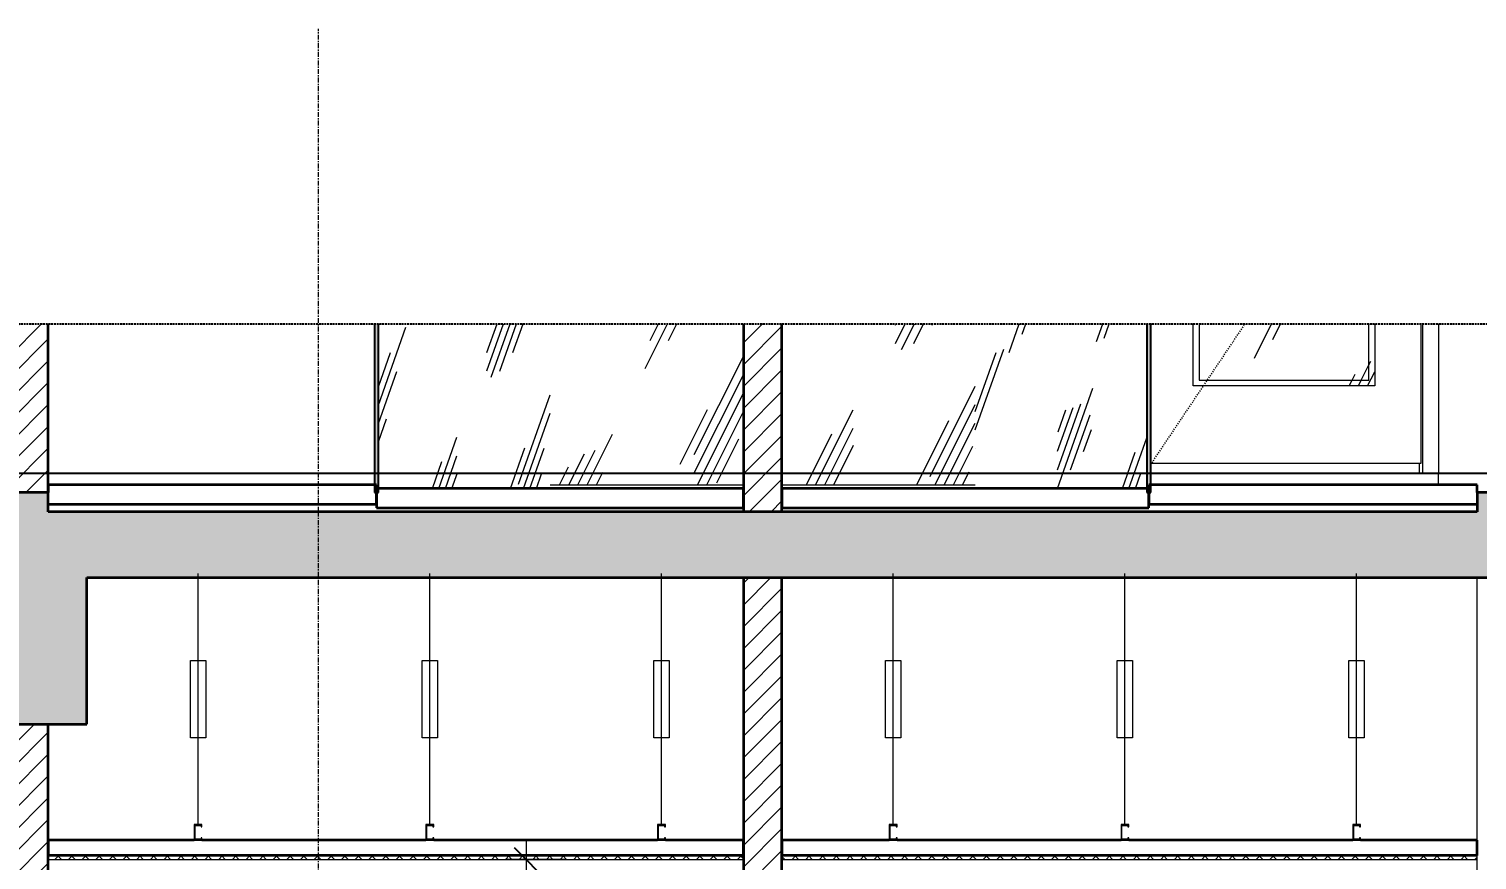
# Model space of a CAD drawing. Header units: millimetres. Extents: x 31499 to 223976, y 3719 to 80291.
# Drawn here: x 64151 to 67901, y 7998 to 10150 of the extents above; entities that cross this region are included whole.
import ezdxf

# ---------------------------------------------------------------- set-up
doc = ezdxf.new("R2010")
doc.units = ezdxf.units.MM
for name, pattern in [('Centre', [31.75, 6.35, -4.7625, 15.875, -4.7625]), ('Dash', [6, 3, -3]), ('Grid Line', [22.225, 12.7, -3.175, 3.175, -3.175]), ('Hidden', [7.14375, 4.7625, -2.38125])]:
    doc.linetypes.add(name, pattern=pattern)
for name, color, linetype, lineweight in [('0-5', 170, 'Continuous', 5), ('A-ANNO-DIMS', 211, 'Continuous', 9), ('A-ANNO-DIMS-50', 211, 'Continuous', 9), ('A-CLNG-1', 250, 'Continuous', 35), ('A-CLNG-FNSH-1', 7, 'Continuous', 18), ('A-CLNG-PATT-4', 9, 'Continuous', 18), ('A-DETL-GENF', 92, 'Continuous', 18), ('A-DETL-GENF-4', 92, 'Hidden', 25), ('A-DETL-GENF-5', 9, 'Continuous', 18), ('A-DETL-GENF-HDLN-1', 7, 'Dash', 18), ('A-DETL-GENF-HDLN-2', 1, 'Continuous', 18), ('A-DETL-MEDM', 33, 'Continuous', 35), ('A-DOOR', 31, 'Continuous', 18), ('A-DOOR-1', 7, 'Continuous', 18), ('A-FLOR-3', 7, 'Continuous', 18), ('A-FLOR-FNSH-1', 250, 'Continuous', 35), ('A-FLOR-LEVL-2', 51, 'Centre', 9), ('A-GLAZ-CURT', 52, 'Continuous', 18), ('A-GLAZ-CURT-1', 90, 'Continuous', 25), ('A-WALL-5', 250, 'Continuous', 35), ('A-WALL-6', 7, 'Continuous', 18), ('A-WALL-PATT-1', 9, 'Continuous', 18), ('M-EQPM', 50, 'Continuous', 18), ('M-EQPM-1', 50, 'Continuous', 25), ('S-GRID-1', 1, 'Grid Line', 9)]:
    doc.layers.add(name, color=color, linetype=linetype, lineweight=lineweight)
doc.styles.add('UTM Avo', font='', dxfattribs={"width": 0.9, "height": 125})
doc.styles.get('UTM Avo').set_extended_font_data('UTM Avo')
doc.dimstyles.new('1_Dim_chi_tiet_2_5', dxfattribs={"dimscale": 304.8, "dimtxt": 124.912619, "dimasz": 0.19685, "dimexe": 0.164042, "dimexo": 0.0625, "dimgap": 0.016404, "dimtad": 1, "dimdec": 0, "dimrnd": 5, "dimzin": 0, "dimdsep": 46, "dimtxsty": 'UTM Avo', "dimblk1": 'OBLIQUE', "dimblk2": 'OBLIQUE', "dimsah": 1, "dimcen": 0.09, "dimdle": 0.164042, "dimazin": 0, "dimtfac": 1, "dimtdec": 4, "dimtix": 1, "dimtmove": 0, "dimatfit": 3, "dimfxl": 0.328084, "dimfxlon": 1, "dimtvp": 1, "dimtolj": 1, "dimtzin": 0, "dimarcsym": 2})
pattern_1 = [(45, (37692.334, 15875), (-28.28427, 28.28427), [])]
pattern_2 = [(45, (37692.334, 15875), (-17.67767, 17.67767), []), (135, (37692.334, 15875), (-17.67767, -17.67767), [])]
pattern_3 = [(63.435, (37755.83, 15906.75), (-255.583, 766.747), [317.5, -190.5, 317.5, -190.5, -403.903]), (63.435, (37755.83, 15906.75), (-255.583, 766.747), [-1016, 127, -276.903]), (63.435, (37739.96, 15922.6), (-255.583, 766.747), [254, -317.5, 190.5, -190.5, -467.403]), (63.435, (37739.96, 15922.6), (-255.583, 766.747), [-952.5, 222.25, -245.153]), (63.435, (37739.96, 15970.25), (-255.583, 766.747), [190.5, -381, 127, -190.5, -530.903]), (63.435, (37739.96, 15970.25), (-255.583, 766.747), [-889, 285.75, -245.153]), (63.435, (37787.6, 15922.6), (-255.583, 766.747), [190.5, -381, 158.75, -689.653]), (63.435, (37835.2, 15970.25), (-255.583, 766.747), [95.25, -476.25, 63.5, -784.903]), (63.435, (37755.83, 16049.6), (-255.583, 766.747), [63.5, -476.25, 63.5, -254, -562.653]), (63.435, (37755.83, 16049.6), (-255.583, 766.747), [-857.25, 158.75, -403.903]), (63.435, (38041.6, 16002), (-255.583, 766.747), [317.5, -476.25, 381, -251.503]), (63.435, (38041.6, 15954.4), (-255.583, 766.747), [444.5, -317.5, 476.25, -188.003]), (63.435, (38073.33, 15970.25), (-255.583, 766.747), [508, -254, 381, -276.903]), (63.435, (38120.96, 16017.9), (-255.583, 766.747), [317.5, -444.5, 254, -403.903]), (63.435, (38073.33, 16113.1), (-255.583, 766.747), [158.75, -635, 190.5, -435.653]), (63.435, (38168.6, 16065.5), (-255.583, 766.747), [127, -635, 127, -530.903])]

# ---------------------------------------------------------------- blocks, each defined once
blk = doc.blocks.new('NCV_TKTC_TANG 2_rvt-3-TKCS_CĂN HỘ LOẠI 2A - MẶT CẮT 2')
at = {"layer": 'A-CLNG-PATT-4'}
h = blk.add_hatch(dxfattribs=at)
h.set_pattern_fill('FP_11', color=256, style=0, pattern_type=2)
h.set_pattern_definition(pattern_2)
h.paths.add_polyline_path([(39691.5, 8000), (39952.6, 8000), (39952.6, 8010), (38152.6, 8010), (38152.6, 8000), (39453.8, 8000)])
h = blk.add_hatch(dxfattribs=at)
h.set_pattern_fill('FP_11', color=256, style=0, pattern_type=2)
h.set_pattern_definition(pattern_2)
h.paths.add_polyline_path([(40768.9, 8000), (41852.6, 8000), (41852.6, 8010), (40052.6, 8010), (40052.6, 8000), (40360.7, 8000)])
at = {"layer": 'A-WALL-PATT-1'}
h = blk.add_hatch(dxfattribs=at)
h.set_pattern_fill('FP_8', color=256, style=0, pattern_type=2)
h.set_pattern_definition(pattern_1)
h.paths.add_polyline_path([(39952.6, 5500), (40052.6, 5500), (40052.6, 8730), (39952.6, 8730), (39952.6, 5550)])
h = blk.add_hatch(dxfattribs=at)
h.set_pattern_fill('FP_8', color=256, style=0, pattern_type=2)
h.set_pattern_definition(pattern_1)
h.paths.add_polyline_path([(38052.6, 5550), (38152.6, 5550), (38152.6, 8350), (38052.6, 8350), (38052.6, 6096.2)])
at = {"layer": 'A-CLNG-1'}
for p, q in [((38530.6, 8050), (38152.6, 8050)), ((38152.6, 8050), (38152.6, 8010)), ((39130.6, 8050), (38550.6, 8050)), ((39730.6, 8050), (39150.6, 8050)), ((39952.6, 8050), (39750.6, 8050)), ((39952.6, 8010), (39952.6, 8050)), ((40330.6, 8050), (40052.6, 8050)), ((40052.6, 8050), (40052.6, 8010)), ((40930.6, 8050), (40350.6, 8050)), ((41530.6, 8050), (40950.6, 8050)), ((41852.6, 8050), (41550.6, 8050)), ((41852.6, 8010), (41852.6, 8050)), ((39952.6, 8010), (38152.6, 8010)), ((41852.6, 8010), (40052.6, 8010))]:
    blk.add_line(p, q, dxfattribs=at)
at = {"layer": 'A-CLNG-FNSH-1'}
for p, q in [((38152.6, 8010), (38152.6, 8000)), ((38152.6, 8000), (39952.6, 8000)), ((39952.6, 8000), (39952.6, 8010)), ((40052.6, 8010), (40052.6, 8000)), ((40052.6, 8000), (41852.6, 8000)), ((41852.6, 8000), (41852.6, 8010))]:
    blk.add_line(p, q, dxfattribs=at)
at = {"layer": 'A-WALL-5'}
for p, q in [((39952.6, 8730), (39952.6, 5500)), ((40052.6, 5500), (40052.6, 8730)), ((38152.6, 5550), (38152.6, 8350))]:
    blk.add_line(p, q, dxfattribs=at)
at = {"layer": 'A-WALL-6'}
for p, q in [((41852.6, 8050), (41852.6, 8730)), ((41852.6, 5570), (41852.6, 8000))]:
    blk.add_line(p, q, dxfattribs=at)
blk = doc.blocks.new('DOOR_CW_01 CANH MO-PANEL KINH - DIG_02-800x2200-CỬA NHÔM KÍNH-V63-TKCS_CĂN HỘ LOẠI 2A - MẶT CẮT 2')
at = {"layer": 'A-DETL-GENF-HDLN-2'}
h = blk.add_hatch(dxfattribs=at)
h.set_pattern_fill('FP_9', color=256, style=0, pattern_type=2)
h.set_pattern_definition(pattern_3)
h.paths.add_polyline_path([(41117.6, 9226), (41587.6, 9226), (41587.6, 9386.8), (41572.6, 9386.8), (41572.6, 9241), (41132.6, 9241), (41132.6, 9386.8), (41117.6, 9386.8)])
h = blk.add_hatch(dxfattribs=at)
h.set_pattern_fill('FP_9', color=256, style=0, pattern_type=2)
h.set_pattern_definition(pattern_3)
h.paths.add_polyline_path([(41572.6, 9241), (41572.6, 9386.8), (41132.6, 9386.8), (41132.6, 9241)])
at = {"layer": 'A-DETL-GENF-HDLN-1'}
blk.add_line((41007.6, 9022.4), (41252, 9386.8), dxfattribs=at)
at = {"layer": 'A-DOOR-1'}
for p, q in [((41117.6, 9226), (41117.6, 9386.8)), ((41132.6, 9386.8), (41132.6, 9241)), ((41572.6, 9241), (41572.6, 9386.8)), ((41587.6, 9386.8), (41587.6, 9226)), ((41707.6, 9026), (41707.6, 9386.8)), ((41712.6, 9000), (41712.6, 9386.8)), ((41752.6, 9386.8), (41752.6, 9000)), ((41587.6, 9226), (41117.6, 9226)), ((41132.6, 9241), (41572.6, 9241)), ((41007.6, 9026), (41707.6, 9026)), ((41702.6, 9026), (41702.6, 9000)), ((41752.6, 9000), (41712.6, 9000))]:
    blk.add_line(p, q, dxfattribs=at)
blk = doc.blocks.new('System Panel - Glazed-V65-TKCS_CĂN HỘ LOẠI 2A - MẶT CẮT 2')
at = {"layer": 'A-GLAZ-CURT'}
blk.add_hatch(color=256, dxfattribs=at).paths.add_polyline_path([(39007.6, 8960), (39007.6, 9386.8), (38997.6, 9386.8), (38997.6, 8970), (39002.6, 8970), (39002.6, 8960), (39006.1, 8960)])
at = {"layer": 'A-GLAZ-CURT-1'}
for p, q in [((38997.6, 9386.8), (38997.6, 8950)), ((39007.6, 8950), (39007.6, 9386.8)), ((38997.6, 8950), (39007.6, 8950))]:
    blk.add_line(p, q, dxfattribs=at)
blk = doc.blocks.new('System Panel - Glazed-V66-TKCS_CĂN HỘ LOẠI 2A - MẶT CẮT 2')
at = {"layer": 'A-GLAZ-CURT'}
h = blk.add_hatch(dxfattribs=at)
h.set_pattern_fill('FP_13', color=256, style=0, pattern_type=2)
h.set_pattern_definition([(70.529, (38334.13, 15906.75), (-180.727, 766.747), [301.207, -180.724, 301.207, -563.9]), (70.529, (38334.13, 15906.75), (-180.727, 766.747), [-783.138, -180.724, 120.483, -262.693]), (70.529, (38322.9, 15922.62), (-180.727, 766.747), [240.966, -301.207, 180.724, -624.142]), (70.529, (38322.9, 15922.62), (-180.727, 766.747), [-722.897, -180.724, 210.845, -232.573]), (70.529, (38322.9, 15970.25), (-180.727, 766.747), [180.724, -361.448, 120.483, -684.383]), (70.529, (38322.9, 15970.25), (-180.727, 766.747), [-662.655, -180.724, 271.086, -232.573]), (70.529, (38356.6, 15922.62), (-180.727, 766.747), [180.724, -361.448, 150.603, -654.262]), (70.529, (38390.26, 15970.25), (-180.727, 766.747), [90.362, -451.81, 60.24, -744.625]), (70.529, (38334.13, 16049.62), (-180.727, 766.747), [60.24, -451.81, 60.24, -774.745]), (70.529, (38334.13, 16049.62), (-180.727, 766.747), [-572.293, -240.966, 150.603, -383.176]), (70.529, (38536.2, 16002), (-180.727, 766.747), [301.207, -451.81, 361.448, -238.597]), (70.529, (38536.2, 15954.38), (-180.727, 766.747), [421.69, -301.207, 451.81, -178.355]), (70.529, (38558.64, 15970.25), (-180.727, 766.747), [481.93, -240.966, 361.448, -262.693]), (70.529, (38592.3, 16017.88), (-180.727, 766.747), [301.207, -421.69, 240.966, -383.176]), (70.529, (38558.64, 16113.12), (-180.727, 766.747), [150.603, -602.414, 180.724, -413.297]), (70.529, (38626, 16065.5), (-180.727, 766.747), [120.483, -602.414, 120.483, -503.66])])
h.paths.add_polyline_path([(39007.6, 8960), (39452, 8960), (39452, 9386.8), (39007.6, 9386.8)])
blk = doc.blocks.new('System Panel - Glazed-V67-TKCS_CĂN HỘ LOẠI 2A - MẶT CẮT 2')
at = {"layer": 'A-GLAZ-CURT'}
h = blk.add_hatch(dxfattribs=at)
h.set_pattern_fill('FP_9', color=256, style=0, pattern_type=2)
h.set_pattern_definition(pattern_3)
h.paths.add_polyline_path([(39914.1, 8970), (39952.6, 8970), (39952.6, 9386.8), (39452.4, 9386.8), (39452.4, 8970), (39691.5, 8970)])
blk = doc.blocks.new('System Panel - Glazed-V69-TKCS_CĂN HỘ LOẠI 2A - MẶT CẮT 2')
at = {"layer": 'A-GLAZ-CURT'}
h = blk.add_hatch(dxfattribs=at)
h.set_pattern_fill('FP_9', color=256, style=0, pattern_type=2)
h.set_pattern_definition(pattern_3)
h.paths.add_polyline_path([(40552.8, 8970), (40552.8, 9386.8), (40052.6, 9386.8), (40052.6, 8970), (40412.6, 8970)])
blk = doc.blocks.new('System Panel - Glazed-V70-TKCS_CĂN HỘ LOẠI 2A - MẶT CẮT 2')
at = {"layer": 'A-GLAZ-CURT'}
blk.add_hatch(color=256, dxfattribs=at).paths.add_polyline_path([(40999, 8960), (41002.6, 8960), (41002.6, 8970), (41007.6, 8970), (41007.6, 9386.8), (40997.6, 9386.8), (40997.6, 8960)])
at = {"layer": 'A-GLAZ-CURT-1'}
for p, q in [((40997.6, 9386.8), (40997.6, 8950)), ((41007.6, 8950), (41007.6, 9386.8)), ((40997.6, 8950), (41007.6, 8950))]:
    blk.add_line(p, q, dxfattribs=at)
blk = doc.blocks.new('System Panel - Glazed-V71-TKCS_CĂN HỘ LOẠI 2A - MẶT CẮT 2')
at = {"layer": 'A-GLAZ-CURT'}
h = blk.add_hatch(dxfattribs=at)
h.set_pattern_fill('FP_14', color=256, style=0, pattern_type=2)
h.set_pattern_definition([(70.529, (39450.57, 15906.75), (-180.727, 766.747), [301.207, -180.724, 301.207, -563.9]), (70.529, (39450.57, 15906.75), (-180.727, 766.747), [-783.138, -180.724, 120.483, -262.693]), (70.529, (39439.34, 15922.62), (-180.727, 766.747), [240.966, -301.207, 180.724, -624.142]), (70.529, (39439.34, 15922.62), (-180.727, 766.747), [-722.897, -180.724, 210.845, -232.573]), (70.529, (39439.34, 15970.25), (-180.727, 766.747), [180.724, -361.448, 120.483, -684.383]), (70.529, (39439.34, 15970.25), (-180.727, 766.747), [-662.655, -180.724, 271.086, -232.573]), (70.529, (39473, 15922.62), (-180.727, 766.747), [180.724, -361.448, 150.603, -654.262]), (70.529, (39506.7, 15970.25), (-180.727, 766.747), [90.362, -451.81, 60.24, -744.625]), (70.529, (39450.57, 16049.62), (-180.727, 766.747), [60.24, -451.81, 60.24, -774.745]), (70.529, (39450.57, 16049.62), (-180.727, 766.747), [-572.293, -240.966, 150.603, -383.176]), (70.529, (39652.62, 16002), (-180.727, 766.747), [301.207, -451.81, 361.448, -238.597]), (70.529, (39652.62, 15954.38), (-180.727, 766.747), [421.69, -301.207, 451.81, -178.355]), (70.529, (39675.08, 15970.25), (-180.727, 766.747), [481.93, -240.966, 361.448, -262.693]), (70.529, (39708.75, 16017.88), (-180.727, 766.747), [301.207, -421.69, 240.966, -383.176]), (70.529, (39675.08, 16113.12), (-180.727, 766.747), [150.603, -602.414, 180.724, -413.297]), (70.529, (39742.43, 16065.5), (-180.727, 766.747), [120.483, -602.414, 120.483, -503.66])])
h.paths.add_polyline_path([(40952.6, 8960), (40997.6, 8960), (40997.6, 9386.8), (40552.8, 9386.8), (40553.2, 8960), (40554.8, 8960)])
blk = doc.blocks.new('NCV_TKTC_TANG 3 - 4_rvt-4-TKCS_CĂN HỘ LOẠI 2A - MẶT CẮT 2')
at = {"layer": 'A-WALL-PATT-1'}
h = blk.add_hatch(dxfattribs=at)
h.set_pattern_fill('FP_8', color=256, style=0, pattern_type=2)
h.set_pattern_definition(pattern_1)
h.paths.add_polyline_path([(38152.6, 8950), (38152.6, 9386.8), (38052.6, 9386.8), (38052.6, 8950)])
h = blk.add_hatch(dxfattribs=at)
h.set_pattern_fill('FP_8', color=256, style=0, pattern_type=2)
h.set_pattern_definition(pattern_1)
h.paths.add_polyline_path([(39952.6, 8900), (40052.6, 8900), (40052.6, 9386.8), (39952.6, 9386.8), (39952.6, 8950)])
at = {"layer": 'A-FLOR-3'}
for p, q in [((39452, 8970), (39952.6, 8970)), ((40052.6, 8970), (40553.2, 8970)), ((41007.6, 9000), (41752.6, 9000)), ((41752.6, 8970), (41752.6, 9000))]:
    blk.add_line(p, q, dxfattribs=at)
at = {"layer": 'A-FLOR-FNSH-1'}
for p, q in [((39002.6, 8970), (38152.6, 8970)), ((38152.6, 8970), (38152.6, 8950)), ((39002.6, 8920), (39002.6, 8970)), ((41852.6, 8970), (41002.6, 8970)), ((41002.6, 8970), (41002.6, 8920)), ((41852.6, 8950), (41852.6, 8970)), ((39952.6, 8960), (39002.6, 8960)), ((39002.6, 8960), (39002.6, 8910)), ((39952.6, 8910), (39952.6, 8960)), ((41002.6, 8960), (40052.6, 8960)), ((40052.6, 8960), (40052.6, 8910)), ((41002.6, 8910), (41002.6, 8960)), ((38152.6, 8920), (39002.6, 8920)), ((39002.6, 8910), (39952.6, 8910)), ((40052.6, 8910), (41002.6, 8910)), ((41002.6, 8920), (41852.6, 8920))]:
    blk.add_line(p, q, dxfattribs=at)
at = {"layer": 'A-WALL-5'}
for p, q in [((38152.6, 8950), (38152.6, 9386.8)), ((39952.6, 9386.8), (39952.6, 8900)), ((40052.6, 8900), (40052.6, 9386.8))]:
    blk.add_line(p, q, dxfattribs=at)
at = {"layer": 'A-WALL-6'}
for p, q in [((41752.6, 9386.8), (41752.6, 9000)), ((41752.6, 9000), (41007.6, 9000))]:
    blk.add_line(p, q, dxfattribs=at)
at = {"layer": 'A-DOOR'}
blk.add_blockref('DOOR_CW_01 CANH MO-PANEL KINH - DIG_02-800x2200-CỬA NHÔM KÍNH-V63-TKCS_CĂN HỘ LOẠI 2A - MẶT CẮT 2', (0, 0), dxfattribs=at)
at = {"layer": 'A-GLAZ-CURT'}
for name in ['System Panel - Glazed-V65-TKCS_CĂN HỘ LOẠI 2A - MẶT CẮT 2', 'System Panel - Glazed-V66-TKCS_CĂN HỘ LOẠI 2A - MẶT CẮT 2', 'System Panel - Glazed-V67-TKCS_CĂN HỘ LOẠI 2A - MẶT CẮT 2', 'System Panel - Glazed-V69-TKCS_CĂN HỘ LOẠI 2A - MẶT CẮT 2', 'System Panel - Glazed-V71-TKCS_CĂN HỘ LOẠI 2A - MẶT CẮT 2', 'System Panel - Glazed-V70-TKCS_CĂN HỘ LOẠI 2A - MẶT CẮT 2']:
    blk.add_blockref(name, (0, 0), dxfattribs=at)
blk = doc.blocks.new('TKTC_XREF_251221_MB TANG 2-7 - TKTC_XREF_251221_MB TANG 2-7-V62-TKCS_CĂN HỘ LOẠI 2A - MẶT CẮT 2')
at = {"layer": 'M-EQPM-1'}
blk.add_line((33652.6, 9000), (42967, 9000), dxfattribs=at)
blk = doc.blocks.new('BORDER VIEW - BORDER VIEW-3699670-TKCS_CĂN HỘ LOẠI 2A - MẶT CẮT 2')
at = {"layer": 'A-DETL-GENF-4'}
blk.add_line((33502.6, 9386.8), (42817, 9386.8), dxfattribs=at)
blk = doc.blocks.new('Repeating Detail - THANH TREO TRẦN 650-4103126-TKCS_CĂN HỘ LOẠI 2A - MẶT CẮT 2')
at = {"layer": 'A-DETL-GENF'}
for points in [[(38550.6, 8050), (38550.6, 8056), (38548.1, 8056), (38548.1, 8052.5), (38533.1, 8052.5), (38533.1, 8087.5), (38548.1, 8087.5), (38548.1, 8084), (38550.6, 8084), (38550.6, 8090), (38530.6, 8090), (38530.6, 8050), (38548.1, 8050)], [(39148.1, 8050), (39150.6, 8050), (39150.6, 8056), (39148.1, 8056), (39148.1, 8052.5), (39133.1, 8052.5), (39133.1, 8087.5), (39148.1, 8087.5), (39148.1, 8084), (39150.6, 8084), (39150.6, 8090), (39130.6, 8090), (39130.6, 8050), (39133.1, 8050)], [(39748.1, 8050), (39750.6, 8050), (39750.6, 8056), (39748.1, 8056), (39748.1, 8052.5), (39733.1, 8052.5), (39733.1, 8087.5), (39748.1, 8087.5), (39748.1, 8084), (39750.6, 8084), (39750.6, 8090), (39730.6, 8090), (39730.6, 8050), (39733.1, 8050)], [(40348.1, 8050), (40350.6, 8050), (40350.6, 8056), (40348.1, 8056), (40348.1, 8052.5), (40333.1, 8052.5), (40333.1, 8087.5), (40348.1, 8087.5), (40348.1, 8084), (40350.6, 8084), (40350.6, 8090), (40330.6, 8090), (40330.6, 8050), (40333.1, 8050)], [(40948.1, 8050), (40950.6, 8050), (40950.6, 8056), (40948.1, 8056), (40948.1, 8052.5), (40933.1, 8052.5), (40933.1, 8087.5), (40948.1, 8087.5), (40948.1, 8084), (40950.6, 8084), (40950.6, 8090), (40930.6, 8090), (40930.6, 8050), (40933.1, 8050)], [(41548.1, 8050), (41550.6, 8050), (41550.6, 8056), (41548.1, 8056), (41548.1, 8052.5), (41533.1, 8052.5), (41533.1, 8087.5), (41548.1, 8087.5), (41548.1, 8084), (41550.6, 8084), (41550.6, 8090), (41530.6, 8090), (41530.6, 8050), (41533.1, 8050)]]:
    blk.add_hatch(color=256, dxfattribs=at).paths.add_polyline_path(points)
for p, q in [((38540.6, 8090), (38540.6, 8740)), ((39140.6, 8090), (39140.6, 8740)), ((39740.6, 8090), (39740.6, 8740)), ((40340.6, 8090), (40340.6, 8740)), ((40940.6, 8090), (40940.6, 8740)), ((41540.6, 8090), (41540.6, 8740)), ((38520.6, 8515), (38560.6, 8515)), ((38520.6, 8315), (38520.6, 8515)), ((38560.6, 8515), (38560.6, 8315)), ((39120.6, 8515), (39160.6, 8515)), ((39120.6, 8315), (39120.6, 8515)), ((39160.6, 8515), (39160.6, 8315)), ((39720.6, 8515), (39760.6, 8515)), ((39720.6, 8315), (39720.6, 8515)), ((39760.6, 8515), (39760.6, 8315)), ((40320.6, 8515), (40360.6, 8515)), ((40320.6, 8315), (40320.6, 8515)), ((40360.6, 8515), (40360.6, 8315)), ((40920.6, 8515), (40960.6, 8515)), ((40920.6, 8315), (40920.6, 8515)), ((40960.6, 8515), (40960.6, 8315)), ((41520.6, 8515), (41560.6, 8515)), ((41520.6, 8315), (41520.6, 8515)), ((41560.6, 8515), (41560.6, 8315)), ((38560.6, 8315), (38520.6, 8315)), ((39160.6, 8315), (39120.6, 8315)), ((39760.6, 8315), (39720.6, 8315)), ((40360.6, 8315), (40320.6, 8315)), ((40960.6, 8315), (40920.6, 8315)), ((41560.6, 8315), (41520.6, 8315)), ((38550.6, 8090), (38530.6, 8090)), ((38530.6, 8090), (38530.6, 8050)), ((38550.6, 8090), (38530.6, 8090)), ((38530.6, 8090), (38530.6, 8050)), ((38533.1, 8087.5), (38548.1, 8087.5)), ((38533.1, 8052.5), (38533.1, 8087.5)), ((38533.1, 8052.5), (38533.1, 8087.5)), ((38533.1, 8087.5), (38548.1, 8087.5)), ((38548.1, 8087.5), (38548.1, 8084)), ((38548.1, 8087.5), (38548.1, 8084)), ((38548.1, 8084), (38550.6, 8084)), ((38548.1, 8084), (38550.6, 8084)), ((38550.6, 8084), (38550.6, 8090)), ((38550.6, 8084), (38550.6, 8090)), ((39150.6, 8090), (39130.6, 8090)), ((39130.6, 8090), (39130.6, 8050)), ((39150.6, 8090), (39130.6, 8090)), ((39130.6, 8090), (39130.6, 8050)), ((39133.1, 8087.5), (39148.1, 8087.5)), ((39133.1, 8052.5), (39133.1, 8087.5)), ((39133.1, 8052.5), (39133.1, 8087.5)), ((39133.1, 8087.5), (39148.1, 8087.5)), ((39148.1, 8087.5), (39148.1, 8084)), ((39148.1, 8087.5), (39148.1, 8084)), ((39148.1, 8084), (39150.6, 8084)), ((39148.1, 8084), (39150.6, 8084)), ((39150.6, 8084), (39150.6, 8090)), ((39150.6, 8084), (39150.6, 8090)), ((39750.6, 8090), (39730.6, 8090)), ((39730.6, 8090), (39730.6, 8050)), ((39750.6, 8090), (39730.6, 8090)), ((39730.6, 8090), (39730.6, 8050)), ((39733.1, 8087.5), (39748.1, 8087.5)), ((39733.1, 8052.5), (39733.1, 8087.5)), ((39733.1, 8052.5), (39733.1, 8087.5)), ((39733.1, 8087.5), (39748.1, 8087.5)), ((39748.1, 8087.5), (39748.1, 8084)), ((39748.1, 8087.5), (39748.1, 8084)), ((39748.1, 8084), (39750.6, 8084)), ((39748.1, 8084), (39750.6, 8084)), ((39750.6, 8084), (39750.6, 8090)), ((39750.6, 8084), (39750.6, 8090)), ((40350.6, 8090), (40330.6, 8090)), ((40330.6, 8090), (40330.6, 8050)), ((40350.6, 8090), (40330.6, 8090)), ((40330.6, 8090), (40330.6, 8050)), ((40333.1, 8087.5), (40348.1, 8087.5)), ((40333.1, 8052.5), (40333.1, 8087.5)), ((40333.1, 8052.5), (40333.1, 8087.5)), ((40333.1, 8087.5), (40348.1, 8087.5)), ((40348.1, 8087.5), (40348.1, 8084)), ((40348.1, 8087.5), (40348.1, 8084)), ((40348.1, 8084), (40350.6, 8084)), ((40348.1, 8084), (40350.6, 8084)), ((40350.6, 8084), (40350.6, 8090)), ((40350.6, 8084), (40350.6, 8090)), ((40950.6, 8090), (40930.6, 8090)), ((40930.6, 8090), (40930.6, 8050)), ((40950.6, 8090), (40930.6, 8090)), ((40930.6, 8090), (40930.6, 8050)), ((40933.1, 8087.5), (40948.1, 8087.5)), ((40933.1, 8052.5), (40933.1, 8087.5)), ((40933.1, 8052.5), (40933.1, 8087.5)), ((40933.1, 8087.5), (40948.1, 8087.5)), ((40948.1, 8087.5), (40948.1, 8084)), ((40948.1, 8087.5), (40948.1, 8084)), ((40948.1, 8084), (40950.6, 8084)), ((40948.1, 8084), (40950.6, 8084)), ((40950.6, 8084), (40950.6, 8090)), ((40950.6, 8084), (40950.6, 8090)), ((41550.6, 8090), (41530.6, 8090)), ((41530.6, 8090), (41530.6, 8050)), ((41550.6, 8090), (41530.6, 8090)), ((41530.6, 8090), (41530.6, 8050)), ((41533.1, 8087.5), (41548.1, 8087.5)), ((41533.1, 8052.5), (41533.1, 8087.5)), ((41533.1, 8052.5), (41533.1, 8087.5)), ((41533.1, 8087.5), (41548.1, 8087.5)), ((41548.1, 8087.5), (41548.1, 8084)), ((41548.1, 8087.5), (41548.1, 8084)), ((41548.1, 8084), (41550.6, 8084)), ((41548.1, 8084), (41550.6, 8084)), ((41550.6, 8084), (41550.6, 8090)), ((41550.6, 8084), (41550.6, 8090)), ((38530.6, 8050), (38550.6, 8050)), ((38530.6, 8050), (38550.6, 8050)), ((38548.1, 8052.5), (38533.1, 8052.5)), ((38548.1, 8052.5), (38533.1, 8052.5)), ((38550.6, 8056), (38548.1, 8056)), ((38548.1, 8056), (38548.1, 8052.5)), ((38550.6, 8056), (38548.1, 8056)), ((38548.1, 8056), (38548.1, 8052.5)), ((38550.6, 8050), (38550.6, 8056)), ((38550.6, 8050), (38550.6, 8056)), ((39130.6, 8050), (39150.6, 8050)), ((39130.6, 8050), (39150.6, 8050)), ((39148.1, 8052.5), (39133.1, 8052.5)), ((39148.1, 8052.5), (39133.1, 8052.5)), ((39150.6, 8056), (39148.1, 8056)), ((39148.1, 8056), (39148.1, 8052.5)), ((39150.6, 8056), (39148.1, 8056)), ((39148.1, 8056), (39148.1, 8052.5)), ((39150.6, 8050), (39150.6, 8056)), ((39150.6, 8050), (39150.6, 8056)), ((39730.6, 8050), (39750.6, 8050)), ((39730.6, 8050), (39750.6, 8050)), ((39748.1, 8052.5), (39733.1, 8052.5)), ((39748.1, 8052.5), (39733.1, 8052.5)), ((39750.6, 8056), (39748.1, 8056)), ((39748.1, 8056), (39748.1, 8052.5)), ((39750.6, 8056), (39748.1, 8056)), ((39748.1, 8056), (39748.1, 8052.5)), ((39750.6, 8050), (39750.6, 8056)), ((39750.6, 8050), (39750.6, 8056)), ((40330.6, 8050), (40350.6, 8050)), ((40330.6, 8050), (40350.6, 8050)), ((40348.1, 8052.5), (40333.1, 8052.5)), ((40348.1, 8052.5), (40333.1, 8052.5)), ((40350.6, 8056), (40348.1, 8056)), ((40348.1, 8056), (40348.1, 8052.5)), ((40350.6, 8056), (40348.1, 8056)), ((40348.1, 8056), (40348.1, 8052.5)), ((40350.6, 8050), (40350.6, 8056)), ((40350.6, 8050), (40350.6, 8056)), ((40930.6, 8050), (40950.6, 8050)), ((40930.6, 8050), (40950.6, 8050)), ((40948.1, 8052.5), (40933.1, 8052.5)), ((40948.1, 8052.5), (40933.1, 8052.5)), ((40950.6, 8056), (40948.1, 8056)), ((40948.1, 8056), (40948.1, 8052.5)), ((40950.6, 8056), (40948.1, 8056)), ((40948.1, 8056), (40948.1, 8052.5)), ((40950.6, 8050), (40950.6, 8056)), ((40950.6, 8050), (40950.6, 8056)), ((41530.6, 8050), (41550.6, 8050)), ((41530.6, 8050), (41550.6, 8050)), ((41548.1, 8052.5), (41533.1, 8052.5)), ((41548.1, 8052.5), (41533.1, 8052.5)), ((41550.6, 8056), (41548.1, 8056)), ((41548.1, 8056), (41548.1, 8052.5)), ((41550.6, 8056), (41548.1, 8056)), ((41548.1, 8056), (41548.1, 8052.5)), ((41550.6, 8050), (41550.6, 8056)), ((41550.6, 8050), (41550.6, 8056))]:
    blk.add_line(p, q, dxfattribs=at)
blk = doc.blocks.new('DIMBLOCK89-TKCS_CĂN HỘ LOẠI 2A - MẶT CẮT 2')
at = {"layer": 'A-ANNO-DIMS-50', "lineweight": 25}
for p, q in [((65438.2, 8000), (65408.2, 8030)), ((65438.2, 8000), (65468.2, 7970)), ((65438.2, 5600), (65408.2, 5630)), ((65438.2, 5600), (65468.2, 5570))]:
    blk.add_line(p, q, dxfattribs=at)
at = {"layer": 'A-ANNO-DIMS-50'}
for p, q in [((65438.2, 8050), (65438.2, 5600)), ((65538.2, 8000), (65388.2, 8000)), ((65438.2, 8000), (65538.2, 8000)), ((65538.2, 5600), (65388.2, 5600)), ((65438.2, 5600), (65538.2, 5600))]:
    blk.add_line(p, q, dxfattribs=at)
at = {"layer": 'A-ANNO-DIMS-50', "color": 0, "insert": (65275.8, 6628.8), "char_height": 125, "width": 410.824, "attachment_point": 1, "rotation": 90, "line_spacing_factor": 1.110334, "style": 'UTM Avo'}
blk.add_mtext('2400', dxfattribs=at)
blk = doc.blocks.new('_Oblique')
at = {"color": 0, "linetype": 'ByBlock', "lineweight": -2}
blk.add_line((-0.5, -0.5), (0.5, 0.5), dxfattribs=at)

msp = doc.modelspace()

# ---------------------------------------------------------------- hatches: boundary and pattern name
at = {"layer": 'A-DETL-GENF-5'}
h = msp.add_hatch(dxfattribs=at)
h.set_pattern_fill('FP_3', color=256, style=0, pattern_type=2)
h.set_pattern_definition([(50, (63740.72, 15875), (364.368, -31.878), [38.1, -419.1]), (355, (63740.72, 15875), (-70.486, 382.113), [30.48, -335.28]), (100.451, (63771.1, 15872.34), (293.885, 350.233), [32.38, -356.18]), (46.184, (63740.72, 15976.6), (542.158, -84.086), [57.15, -628.65]), (96.636, (63785.9, 15969.6), (474.805, 494.855), [48.57, -534.27]), (351.184, (63740.7, 15976.6), (474.81, 494.85), [45.72, -502.92]), (21, (63791.52, 15951.2), (303.2285, -204.5305), [38.1, -419.1]), (326, (63791.52, 15951.2), (123.604, 368.376), [30.48, -335.28]), (71.451, (63816.8, 15934.16), (426.834, 163.843), [32.38, -356.18]), (37.5, (63740.72, 15875), (6.1766, 169.1102), [3.353, -327.863, 3.353, -337.007, -336.55]), (37.5, (63740.72, 15875), (6.1766, 169.1102), [-671.576, 3.353, -333.197]), (7.5, (63740.72, 15875), (133.639, 200.3615), [3.353, -190.703, 3.353, -320.243, -128.27]), (7.5, (63740.72, 15875), (133.639, 200.3615), [-517.652, 3.353, -124.917]), (327.5, (63627.44, 15875), (271.1818, -11.4584), [3.353, -123.647, 3.353, -392.887, -525.78]), (327.5, (63627.44, 15875), (271.1818, -11.4584), [-523.24, 3.353, -522.427]), (317.5, (63576.64, 15875), (296.2585, 50.853), [3.353, -161.747, 3.353, -259.791, -373.38]), (317.5, (63576.64, 15875), (296.2585, 50.853), [-428.244, 3.353, -370.027]), (45, (63740.72, 15875), (-125.7236, 125.7236), []), (45, (63740.72, 16065.5), (-125.7236, 125.7236), [])])
h.paths.add_polyline_path([(68526, 4940), (68701, 4940), (68701, 5150), (69015.4, 5150), (69015.4, 5380), (68701, 5380), (68700.6, 5550), (68501, 5550), (68501, 4940)])
h.paths.add_polyline_path([(64035.1, 4940), (64301, 4940), (64301, 5330), (68101, 5330), (68101, 5550), (67901, 5550), (67901, 5500), (64201, 5500), (64201, 5550), (59701, 5550), (59701, 4950), (60001, 4950), (60001, 5380), (64001, 5380), (64001, 4940)])
h.paths.add_polyline_path([(63062.9, 7810), (63091, 7810), (63091, 7920), (63011, 7920), (63011, 7810)])
h.paths.add_polyline_path([(68701.4, 8150), (68701.4, 8550), (69015.4, 8550), (69015.4, 8780), (68701, 8780), (68701, 8950), (68501, 8950), (68501, 8150), (68701, 8150)])
h.paths.add_polyline_path([(64101, 8350), (64301, 8350), (64301, 8730), (68101, 8730), (68101, 8950), (67901, 8950), (67901, 8900), (64201, 8900), (64201, 8950), (59701, 8950), (59701, 8350), (60001, 8350), (60001, 8785), (64001, 8785), (64001, 8350), (64091, 8350)])

# ---------------------------------------------------------------- linework, layer by layer
at = {"layer": 'A-DETL-MEDM'}
for p, q in [((64201, 8950), (59701, 8950)), ((64201, 8900), (64201, 8950)), ((68101, 8950), (67901, 8950)), ((67901, 8950), (67901, 8900)), ((67901, 8900), (64201, 8900)), ((64301, 8350), (64301, 8730)), ((64301, 8730), (68101, 8730)), ((64001, 8350), (64301, 8350))]:
    msp.add_line(p, q, dxfattribs=at)
at = {"layer": 'A-FLOR-LEVL-2'}
msp.add_line((59018.2, 9000), (69624, 9000), dxfattribs=at)
at = {"layer": 'S-GRID-1'}
for p, q in [((64901, 8900.2), (64901, 10150.2)), ((64901, 5420.8), (64901, 8900.2))]:
    msp.add_line(p, q, dxfattribs=at)

# ---------------------------------------------------------------- block references
at = {"layer": '0-5'}
for name in ['NCV_TKTC_TANG 3 - 4_rvt-4-TKCS_CĂN HỘ LOẠI 2A - MẶT CẮT 2', 'NCV_TKTC_TANG 2_rvt-3-TKCS_CĂN HỘ LOẠI 2A - MẶT CẮT 2']:
    msp.add_blockref(name, (26048.4, 0), dxfattribs=at)
at = {"layer": 'A-DETL-GENF'}
for name in ['BORDER VIEW - BORDER VIEW-3699670-TKCS_CĂN HỘ LOẠI 2A - MẶT CẮT 2', 'Repeating Detail - THANH TREO TRẦN 650-4103126-TKCS_CĂN HỘ LOẠI 2A - MẶT CẮT 2']:
    msp.add_blockref(name, (26048.4, 0), dxfattribs=at)
at = {"layer": 'M-EQPM'}
msp.add_blockref('TKTC_XREF_251221_MB TANG 2-7 - TKTC_XREF_251221_MB TANG 2-7-V62-TKCS_CĂN HỘ LOẠI 2A - MẶT CẮT 2', (26048.4, 0), dxfattribs=at)

# ---------------------------------------------------------------- dimensions: what is measured, and where the dimension line sits
at = {"layer": 'A-ANNO-DIMS'}
dim = msp.add_linear_dim(base=(65438.2, 5600), p1=(65538.2, 8000), p2=(65538.2, 5600), angle=90, dimstyle='1_Dim_chi_tiet_2_5', override={"dimpost": '<>', "dimfxl": 2400}, dxfattribs=at)
dim.commit()
dim.dimension.update_dxf_attribs({"geometry": 'DIMBLOCK89-TKCS_CĂN HỘ LOẠI 2A - MẶT CẮT 2', "text_midpoint": (65368.5, 6800)})

doc.saveas('drawing.dxf')
